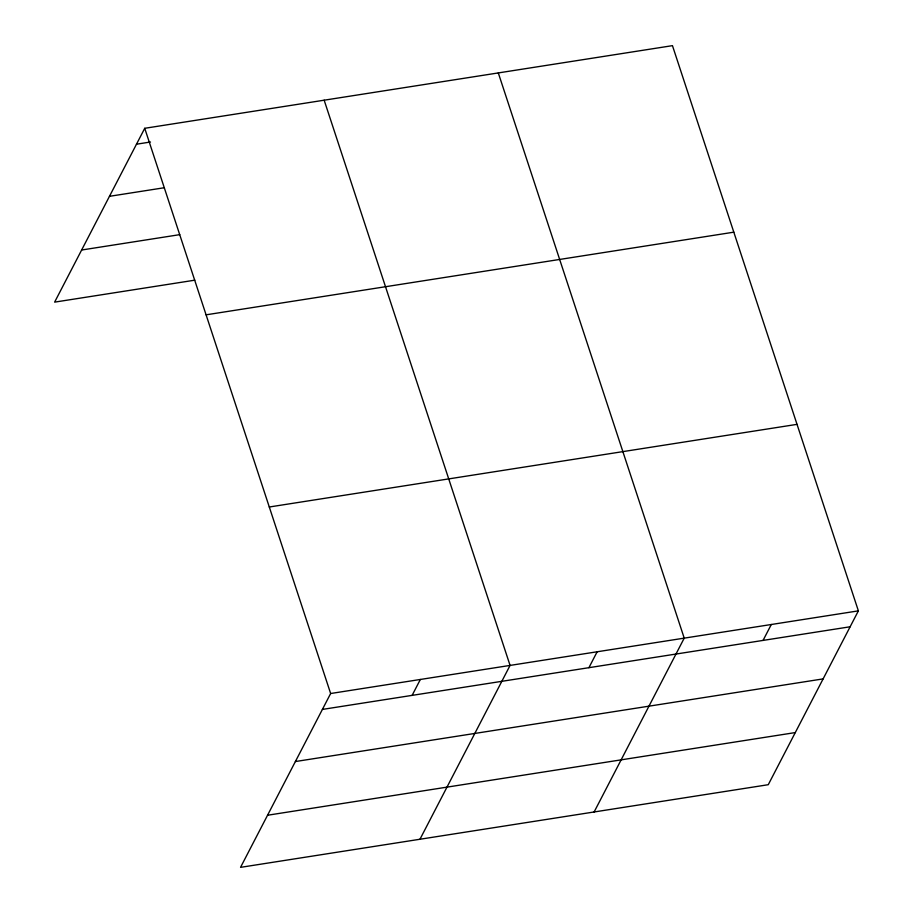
<?xml version="1.0" encoding="UTF-8"?>
<svg xmlns="http://www.w3.org/2000/svg" width="913" height="913" viewBox="0 0 913 913"><rect width="100%" height="100%" fill="white"/><g stroke="black" fill="none" stroke-linecap="round" stroke-linejoin="round"><path stroke-width="1.37" d="M144.733 128.299L330.643 693.515L240.541 867.35L768.267 784.701L858.38 610.865L672.459 45.65L144.733 128.299L54.62 302.135L194.8 280.177M412.117 695.375L420.357 679.466M419.969 839.252L510.07 665.417L324.161 100.202M588.908 667.688L597.148 651.779M594.123 811.977L684.225 638.141L498.304 72.926M763.051 640.412L771.302 624.503M136.482 144.208L150.497 142.006M109.469 196.318L164.135 187.758M81.634 250.014L179.758 234.652M206.087 314.825L733.812 232.176M269.289 507L797.026 424.351M330.643 693.515L858.38 610.865M322.403 709.424L850.129 626.775M295.39 761.545L823.115 678.895M267.555 815.241L795.28 732.58"/></g></svg>
